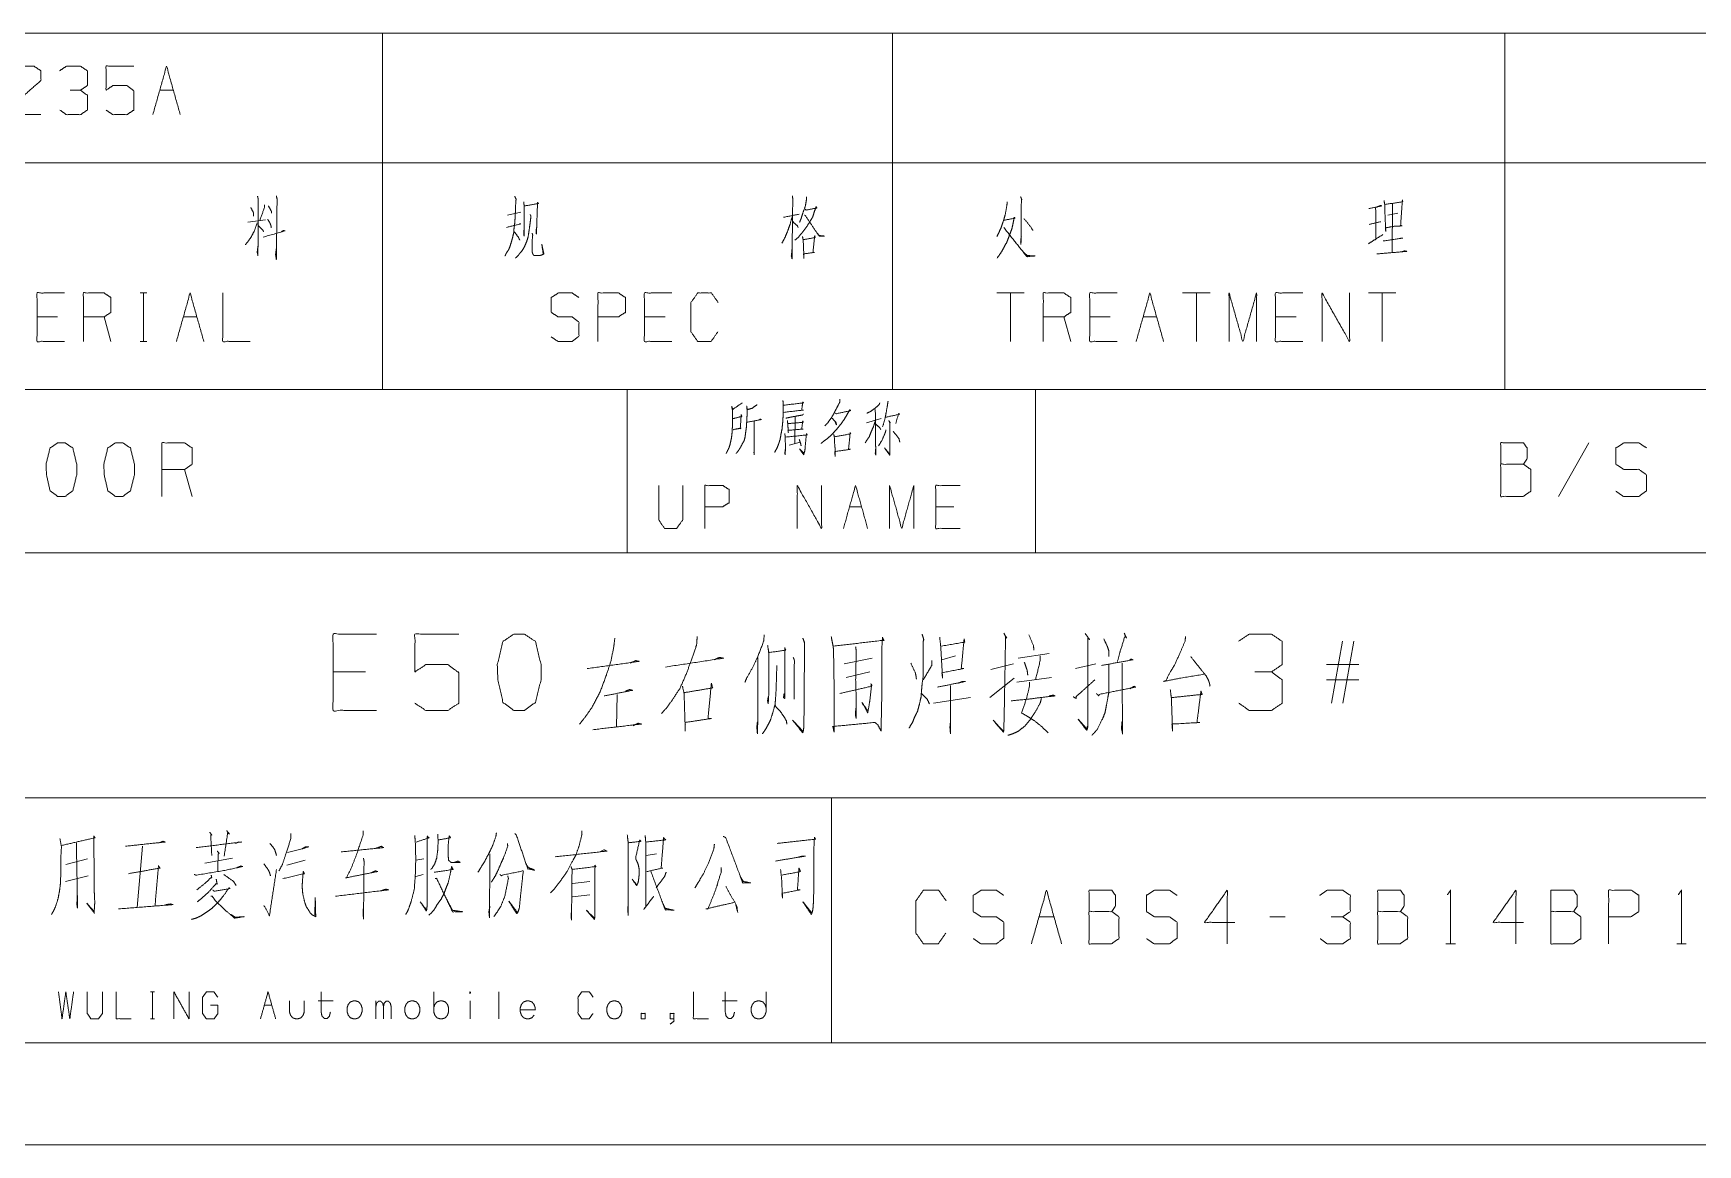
# Model space of a CAD drawing. Header units: millimetres. Extents: x 0 to 420, y 0 to 297.
# Drawn here: x 295.9 to 377.4, y 0 to 54.5 of the extents above; entities that cross this region are included whole.
import ezdxf

# ---------------------------------------------------------------- set-up
doc = ezdxf.new("R2010")
doc.units = ezdxf.units.MM
doc.layers.add('1', color=7, linetype='Continuous', true_color=0xffffff)

msp = doc.modelspace()

# ---------------------------------------------------------------- linework, layer by layer
at = {"layer": '1', "color": 95, "linetype": 'Continuous', "lineweight": 18}
for p, q in [((283, 54.463), (313, 54.463)), ((313, 54.463), (313, 48.113)), ((313, 54.463), (338, 54.463)), ((338, 54.463), (338, 48.113)), ((338, 54.463), (368, 54.463)), ((368, 54.463), (368, 48.113)), ((368, 54.463), (415, 54.463)), ((302.087, 51.675), (302.759, 51.675)), ((283, 48.113), (313, 48.113)), ((313, 48.113), (313, 37)), ((313, 48.113), (338, 48.113)), ((338, 48.113), (338, 37)), ((338, 48.113), (368, 48.113)), ((368, 48.113), (368, 37)), ((368, 48.113), (415, 48.113)), ((319.13, 45.55), (319.784, 45.7)), ((362.502, 46.1), (362.484, 43.7)), ((306.406, 45.2), (307.272, 45.325)), ((362.272, 45.55), (362.75, 45.65)), ((301.124, 41.737), (301.46, 41.737)), ((301.301, 41.737), (301.301, 39.362)), ((344.449, 41.737), (343.106, 41.737)), ((343.778, 41.737), (343.778, 39.362)), ((353.555, 41.737), (352.212, 41.737)), ((352.884, 41.737), (352.884, 39.362)), ((362.661, 41.737), (361.318, 41.737)), ((361.99, 41.737), (361.99, 39.362)), ((297.084, 40.563), (296.076, 40.563)), ((299.696, 39.362), (299.36, 40.563)), ((303.242, 40.563), (303.913, 40.563)), ((326.847, 40.563), (325.839, 40.563)), ((346.726, 39.362), (346.39, 40.563)), ((348.666, 40.563), (347.659, 40.563)), ((350.271, 40.563), (350.943, 40.563)), ((357.772, 40.563), (356.765, 40.563)), ((301.124, 39.362), (301.46, 39.362)), ((283, 37), (313, 37)), ((313, 37), (338, 37)), ((338, 37), (368, 37)), ((368, 37), (415, 37)), ((333.22, 35.666), (333.204, 34.364)), ((336.715, 35.379), (337.433, 35.578)), ((332.923, 34.275), (333.469, 34.43)), ((372.114, 34.392), (370.631, 31.77)), ((303.679, 31.77), (303.309, 33.094)), ((335.887, 31.261), (336.48, 31.261)), ((341.006, 31.261), (340.116, 31.261)), ((359.508, 21.635), (360.037, 24.667)), ((360.594, 24.667), (360.065, 21.635)), ((335.632, 23.565), (336.996, 23.84)), ((340.419, 23.761), (341.087, 23.958)), ((344.148, 23.84), (345.679, 24.076)), ((312.174, 23.171), (310.587, 23.171)), ((335.716, 22.895), (336.885, 23.171)), ((342.756, 21.911), (343.953, 22.856)), ((342.812, 23.289), (343.925, 23.565)), ((344.092, 22.659), (345.79, 22.895)), ((346.958, 23.328), (347.96, 23.565)), ((360.844, 23.525), (359.258, 23.525)), ((324.502, 22.068), (324.474, 20.454)), ((360.844, 22.777), (359.258, 22.777)), ((340.001, 21.635), (341.811, 21.911)), ((333.184, 20.73), (333.601, 20.257)), ((298.541, 14.005), (297.492, 13.729)), ((301.247, 14.626), (300.979, 11.625)), ((304.295, 13.798), (305.661, 14.04)), ((308.319, 13.695), (309.221, 13.936)), ((315.025, 14.005), (314.635, 13.936)), ((323.853, 14.454), (323.658, 14.35)), ((326.437, 14.247), (325.925, 14.178)), ((297.467, 12.901), (298.589, 13.177)), ((315, 13.246), (314.635, 13.143)), ((323.17, 12.901), (322.316, 12.798)), ((322.316, 12.142), (323.17, 12.246)), ((345.17, 11.172), (345.912, 11.172)), ((357.227, 11.172), (356.485, 11.172)), ((365.108, 9.847), (365.576, 9.847)), ((376.422, 9.847), (376.891, 9.847)), ((301.642, 7.485), (301.827, 7.485)), ((301.74, 7.485), (301.74, 6.174)), ((315.512, 6.519), (315.512, 7.485)), ((318.712, 7.499), (318.712, 6.174)), ((307.212, 6.836), (307.582, 6.836)), ((309.855, 7.043), (310.587, 7.043)), ((312.684, 6.174), (312.684, 7.043)), ((317.297, 7.043), (317.297, 6.174)), ((329.656, 7.043), (330.387, 7.043)), ((301.642, 6.174), (301.827, 6.174))]:
    msp.add_line(p, q, dxfattribs=at)
at = {"layer": '1', "color": 132, "linetype": 'Continuous', "lineweight": 18}
for p, q in [((235, 37), (415, 37)), ((325, 37), (325, 29)), ((345, 37), (345, 29)), ((235, 29), (415, 29)), ((285, 17), (394, 17)), ((335, 17), (335, 5)), ((25, 5), (415, 5)), ((235, 5), (415, 5)), ((0, 0), (420, 0))]:
    msp.add_line(p, q, dxfattribs=at)
at = {"layer": '1', "color": 95, "linetype": 'Continuous', "lineweight": 18}
for points, knots in [([(294.922, 52.625), (295.24, 52.85), (295.929, 52.85), (296.265, 52.625), (296.265, 52.15), (294.904, 50.95), (294.922, 50.475), (296.265, 50.475)], [0, 0, 0.069691, 0.192979, 0.265274, 0.350227, 0.674741, 0.759752, 1, 1]), ([(298.206, 51.675), (298.542, 51.9), (298.542, 52.625), (298.206, 52.85), (297.516, 52.85), (297.181, 52.625)], [0, 0, 0.153872, 0.429851, 0.583723, 0.846122, 1, 1]), ([(299.457, 50.7), (299.793, 50.475), (300.482, 50.475), (300.818, 50.7), (300.818, 51.65), (300.482, 51.9), (299.793, 51.9), (299.457, 51.675), (299.457, 52.85), (300.818, 52.85)], [0, 0, 0.062229, 0.168345, 0.230571, 0.376816, 0.441264, 0.547379, 0.609609, 0.79049, 1, 1]), ([(297.198, 50.7), (297.516, 50.475), (298.206, 50.475), (298.542, 50.7), (298.542, 51.425), (298.206, 51.675), (297.693, 51.675)], [0, 0, 0.124123, 0.34369, 0.472445, 0.703376, 0.836727, 1, 1]), ([(307.803, 46.5), (307.838, 46.325), (307.803, 43.4), (307.767, 43.625), (307.803, 43.925)], [0, 0, 0.049134, 0.854185, 0.916866, 1, 1]), ([(333.089, 46.5), (333.107, 46.35), (333.071, 43.425), (333.036, 43.55), (333.071, 43.875)], [0, 0, 0.04275, 0.870699, 0.907468, 1, 1]), ([(306.548, 45.925), (306.671, 45.7), (306.689, 45.6), (306.689, 45.5)], [0, 0, 0.560245, 0.781808, 1, 1]), ([(306.883, 46.475), (306.919, 46.325), (306.901, 43.575), (306.866, 43.725), (306.901, 44.025)], [0, 0, 0.04586, 0.864244, 0.910105, 1, 1]), ([(307.219, 46.05), (307.219, 45.925), (306.989, 45.275)], [0, 0, 0.153484, 1, 1]), ([(307.414, 46), (307.555, 45.75), (307.573, 45.65)], [0, 0, 0.738795, 1, 1]), ([(319.483, 46.475), (319.554, 46.325), (319.536, 46.25), (319.518, 45.75), (319.501, 45.4), (319.483, 45.15), (319.448, 44.9), (319.43, 44.675), (319.377, 44.45), (319.324, 44.25), (319.253, 44.025), (319.183, 43.85), (319.077, 43.7), (319.006, 43.55)], [0, 0, 0.054643, 0.080035, 0.244904, 0.360386, 0.442974, 0.526176, 0.600549, 0.676724, 0.744906, 0.822623, 0.884822, 0.945356, 1, 1]), ([(319.925, 46.2), (319.943, 46.025), (319.943, 44.525), (319.925, 44.625), (319.943, 44.875)], [0, 0, 0.086729, 0.826348, 0.876422, 1, 1]), ([(319.96, 46), (320.65, 46.125), (320.597, 46.175), (320.597, 46.05), (320.561, 45), (320.544, 44.625), (320.526, 44.75), (320.544, 44.875)], [0, 0, 0.271858, 0.30014, 0.348647, 0.756336, 0.902019, 0.951009, 1, 1]), ([(333.708, 45.85), (333.761, 45.8), (334.291, 45.9), (334.255, 45.975), (334.167, 45.725), (334.079, 45.45), (333.973, 45.275), (333.884, 45.125), (333.637, 44.775), (333.531, 44.65), (333.389, 44.475), (333.213, 44.325)], [0, 0, 0.027225, 0.228751, 0.259718, 0.35875, 0.466632, 0.543055, 0.60808, 0.768168, 0.829389, 0.913418, 1, 1]), ([(333.778, 46.45), (333.778, 46.3), (333.725, 46), (333.601, 45.65), (333.513, 45.375), (333.442, 45.2)], [0, 0, 0.115078, 0.348801, 0.633599, 0.855199, 1, 1]), ([(343.619, 46.2), (343.601, 46.05), (343.513, 45.55), (343.407, 45.2), (343.318, 44.95), (343.212, 44.7), (343.106, 44.5)], [0, 0, 0.084492, 0.368532, 0.573116, 0.721448, 0.873361, 1, 1]), ([(344.273, 46.45), (344.326, 46.325), (344.308, 46.2), (344.29, 44.125), (344.273, 44.25), (344.308, 44.525)], [0, 0, 0.049547, 0.09561, 0.852768, 0.898832, 1, 1]), ([(361.336, 45.875), (361.972, 46), (361.919, 46.025), (361.671, 45.925), (361.671, 44.375), (361.318, 44.15), (362.025, 44.6)], [0, 0, 0.171508, 0.187016, 0.257597, 0.667533, 0.778358, 1, 1]), ([(362.078, 46.275), (362.113, 46.075), (362.131, 45.45), (362.166, 44.75), (362.149, 44.925), (362.52, 45), (362.962, 45.025), (362.891, 45.05), (362.979, 46.3), (362.997, 46.225), (362.944, 46.2), (362.131, 46.075)], [0, 0, 0.0422, 0.172115, 0.317747, 0.354293, 0.432981, 0.524937, 0.540517, 0.800892, 0.816902, 0.829077, 1, 1]), ([(306.866, 45.175), (306.724, 44.775), (306.565, 44.475), (306.424, 44.275), (306.283, 44.1)], [0, 0, 0.34388, 0.619111, 0.817638, 1, 1]), ([(306.901, 45.05), (307.131, 44.825), (307.184, 44.75)], [0, 0, 0.777846, 1, 1]), ([(307.378, 45.35), (307.484, 45.175), (307.537, 45.05), (307.555, 44.925)], [0, 0, 0.438509, 0.729472, 1, 1]), ([(319.077, 44.95), (319.784, 45.125), (319.731, 45.125), (319.713, 45.1)], [0, 0, 0.896999, 0.962298, 1, 1]), ([(320.243, 45.575), (320.278, 45.5), (320.243, 45.2), (320.19, 44.825), (320.137, 44.475), (320.066, 44.25), (319.96, 44), (319.837, 43.8), (319.731, 43.675), (319.607, 43.525), (319.518, 43.45)], [0, 0, 0.035516, 0.164907, 0.327134, 0.478764, 0.579789, 0.69611, 0.796849, 0.867063, 0.950352, 1, 1]), ([(333.089, 45.5), (332.965, 45.075), (332.859, 44.775), (332.735, 44.475), (332.576, 44.175)], [0, 0, 0.310645, 0.53395, 0.761691, 1, 1]), ([(332.647, 45.45), (332.682, 45.45), (333.425, 45.6)], [0, 0, 0.044591, 1, 1]), ([(333.089, 45.25), (333.336, 45.025), (333.372, 44.95)], [0, 0, 0.801345, 1, 1]), ([(333.69, 45.55), (333.725, 45.525), (334.397, 44.525), (334.662, 44.525), (334.397, 44.55), (334.308, 44.675)], [0, 0, 0.022413, 0.64578, 0.782975, 0.920778, 1, 1]), ([(343.442, 45.3), (344.007, 45.4), (343.954, 45.45), (343.919, 45.225), (343.848, 44.9), (343.778, 44.7), (343.672, 44.425), (343.583, 44.2), (343.442, 43.95), (343.336, 43.75), (343.124, 43.45)], [0, 0, 0.202439, 0.228126, 0.308401, 0.42563, 0.500398, 0.604281, 0.689484, 0.790714, 0.870504, 1, 1]), ([(343.442, 44.95), (344.573, 43.525), (344.98, 43.55), (344.962, 43.55), (344.591, 43.575), (344.396, 43.75)], [0, 0, 0.63218, 0.773702, 0.779842, 0.909107, 1, 1]), ([(344.432, 45.375), (344.467, 45.35), (344.785, 44.95), (344.874, 44.8)], [0, 0, 0.059427, 0.76102, 1, 1]), ([(361.919, 45.225), (361.901, 45.225), (361.353, 45.1)], [0, 0, 0.030453, 1, 1]), ([(307.149, 44.475), (308.227, 44.775), (308.156, 44.8), (308.032, 44.725)], [0, 0, 0.835919, 0.891927, 1, 1]), ([(319.448, 44.75), (319.66, 44.475), (319.731, 44.325)], [0, 0, 0.676829, 1, 1]), ([(320.332, 44.675), (320.367, 44.575), (320.349, 44.5), (320.332, 43.8), (320.349, 43.7), (320.385, 43.625), (320.42, 43.575), (320.72, 43.575), (320.809, 43.6), (320.915, 43.65), (320.809, 44.125), (320.879, 43.625)], [0, 0, 0.040324, 0.069618, 0.335838, 0.374446, 0.405968, 0.429248, 0.543483, 0.578406, 0.622978, 0.808014, 1, 1]), ([(333.584, 44.5), (333.619, 44.325), (333.655, 43.425), (333.637, 43.65), (334.167, 43.725), (334.096, 43.725), (334.185, 44.55), (334.202, 44.45), (333.619, 44.35)], [0, 0, 0.051987, 0.314256, 0.379976, 0.535917, 0.556508, 0.79811, 0.827679, 1, 1]), ([(362.043, 44.3), (362.131, 44.3), (362.997, 44.425), (362.944, 44.425), (362.82, 44.4)], [0, 0, 0.077353, 0.843142, 0.889525, 1, 1]), ([(361.724, 43.65), (363.191, 43.775), (363.085, 43.8), (362.944, 43.75)], [0, 0, 0.850448, 0.913377, 1, 1]), ([(297.42, 39.362), (296.076, 39.362), (296.076, 41.737), (297.42, 41.737)], [0, 0, 0.26539, 0.73461, 1, 1]), ([(298.353, 39.362), (298.353, 41.737), (299.36, 41.737), (299.696, 41.513), (299.696, 40.788), (299.36, 40.563), (298.353, 40.563)], [0, 0, 0.400952, 0.571034, 0.639278, 0.761674, 0.829918, 1, 1]), ([(305.182, 41.737), (305.182, 39.362), (306.526, 39.362)], [0, 0, 0.638733, 1, 1]), ([(321.269, 39.588), (321.604, 39.362), (322.294, 39.362), (322.63, 39.613), (322.63, 40.313), (322.294, 40.563), (321.622, 40.563), (321.269, 40.788), (321.269, 41.513), (321.622, 41.737), (322.294, 41.737), (322.63, 41.513)], [0, 0, 0.068037, 0.184055, 0.25452, 0.372335, 0.4428, 0.555844, 0.626371, 0.748393, 0.81892, 0.931964, 1, 1]), ([(323.563, 39.362), (323.563, 41.737), (324.57, 41.737), (324.906, 41.513), (324.906, 40.788), (324.553, 40.563), (323.563, 40.563)], [0, 0, 0.401147, 0.571311, 0.639588, 0.762044, 0.832821, 1, 1]), ([(327.183, 39.362), (325.839, 39.362), (325.839, 41.737), (327.183, 41.737)], [0, 0, 0.26539, 0.73461, 1, 1]), ([(329.441, 39.838), (329.106, 39.362), (328.452, 39.362), (328.116, 39.838), (328.116, 41.263), (328.452, 41.737), (329.123, 41.737), (329.459, 41.263)], [0, 0, 0.114568, 0.243366, 0.357936, 0.638584, 0.753154, 0.885433, 1, 1]), ([(345.383, 39.362), (345.383, 41.737), (346.39, 41.737), (346.726, 41.513), (346.726, 40.788), (346.39, 40.563), (345.383, 40.563)], [0, 0, 0.400951, 0.571036, 0.639278, 0.761673, 0.829915, 1, 1]), ([(349.002, 39.362), (347.659, 39.362), (347.659, 41.737), (349.002, 41.737)], [0, 0, 0.26539, 0.73461, 1, 1]), ([(349.935, 39.362), (350.607, 41.737), (351.279, 39.362)], [0, 0, 0.499999, 1, 1]), ([(354.488, 39.362), (354.488, 41.737), (355.16, 39.362), (355.832, 41.737), (355.832, 39.362)], [0, 0, 0.245192, 0.500001, 0.754808, 1, 1]), ([(358.108, 39.362), (356.765, 39.362), (356.765, 41.737), (358.108, 41.737)], [0, 0, 0.26539, 0.73461, 1, 1]), ([(359.041, 39.362), (359.041, 41.737), (360.385, 39.362), (360.385, 41.737)], [0, 0, 0.317574, 0.682426, 1, 1]), ([(330.629, 36.351), (330.566, 36.307), (330.145, 36.02), (330.114, 36.196), (330.161, 36.02), (330.161, 35.446), (330.145, 35.092), (330.129, 34.849), (330.098, 34.606), (330.051, 34.386), (329.989, 34.165), (329.911, 34.01), (329.848, 33.878)], [0, 0, 0.024363, 0.186803, 0.243942, 0.302154, 0.485024, 0.597668, 0.675195, 0.753199, 0.825098, 0.89819, 0.953346, 1, 1]), ([(331.363, 36.262), (331.113, 36.086), (330.879, 36.02), (330.847, 36.196), (330.879, 35.931), (330.863, 35.666), (330.847, 35.379), (330.832, 35.136), (330.801, 34.916), (330.769, 34.673), (330.723, 34.496), (330.645, 34.364), (330.566, 34.209), (330.488, 34.077), (330.41, 33.966), (330.332, 33.878)], [0, 0, 0.096319, 0.172937, 0.229415, 0.313416, 0.396985, 0.487495, 0.564125, 0.634336, 0.711437, 0.768975, 0.817388, 0.871906, 0.920319, 0.962889, 1, 1]), ([(332.626, 36.461), (332.642, 36.262), (332.642, 35.909), (332.626, 35.578), (332.611, 35.357), (332.58, 35.07), (332.533, 34.827), (332.486, 34.562), (332.424, 34.364), (332.346, 34.165), (332.221, 33.922)], [0, 0, 0.076503, 0.212087, 0.33934, 0.424292, 0.535105, 0.630037, 0.733301, 0.813245, 0.895183, 1, 1]), ([(332.673, 36.24), (333.641, 36.351), (333.594, 36.395), (333.548, 35.998), (333.626, 35.998), (332.658, 35.887)], [0, 0, 0.39108, 0.416924, 0.577585, 0.60892, 1, 1]), ([(335.202, 35.843), (335.248, 35.821), (335.951, 35.975), (335.904, 36.02), (335.779, 35.799), (335.639, 35.556), (335.498, 35.357), (335.342, 35.158), (335.17, 34.96), (334.983, 34.761), (334.78, 34.584), (334.624, 34.474), (334.499, 34.364)], [0, 0, 0.017093, 0.254607, 0.275864, 0.359629, 0.452278, 0.53264, 0.616084, 0.70281, 0.792986, 0.881828, 0.944963, 1, 1]), ([(335.42, 36.527), (335.405, 36.373), (335.217, 36.02), (335.108, 35.799), (334.983, 35.6), (334.827, 35.379), (334.671, 35.225)], [0, 0, 0.101774, 0.363754, 0.525154, 0.678922, 0.85608, 1, 1]), ([(337.371, 36.351), (337.34, 36.262), (337.137, 36.086), (336.918, 35.931), (336.731, 35.843)], [0, 0, 0.111856, 0.433088, 0.752703, 1, 1]), ([(337.152, 36.02), (337.168, 34.275), (337.184, 33.79), (337.152, 33.878), (337.168, 34.077)], [0, 0, 0.691283, 0.883884, 0.921006, 1, 1]), ([(337.777, 36.439), (337.761, 36.329), (337.683, 35.865), (337.621, 35.556), (337.511, 35.181)], [0, 0, 0.086565, 0.451629, 0.696477, 1, 1]), ([(330.192, 35.026), (330.223, 35.048), (330.582, 35.114), (330.535, 35.092), (330.582, 35.777), (330.613, 35.688), (330.176, 35.578)], [0, 0, 0.022681, 0.239273, 0.269981, 0.676983, 0.732557, 1, 1]), ([(330.863, 35.401), (331.566, 35.534), (331.519, 35.556), (331.441, 35.512)], [0, 0, 0.834819, 0.895271, 1, 1]), ([(331.222, 35.446), (331.222, 33.812), (331.207, 33.922), (331.222, 34.099)], [0, 0, 0.849783, 0.907772, 1, 1]), ([(333.626, 35.799), (333.579, 35.755), (333.188, 35.688), (332.97, 35.644), (332.767, 35.6)], [0, 0, 0.07226, 0.516589, 0.766867, 1, 1]), ([(332.845, 35.49), (332.861, 35.335), (332.892, 34.894), (332.876, 35.004), (333.61, 35.07), (333.548, 35.07), (333.594, 35.468), (333.626, 35.401), (332.861, 35.335)], [0, 0, 0.056492, 0.217482, 0.258029, 0.525926, 0.548635, 0.694164, 0.720796, 1, 1]), ([(335.03, 35.6), (335.061, 35.578), (335.233, 35.379), (335.248, 35.269), (335.186, 35.423)], [0, 0, 0.066028, 0.519581, 0.712132, 1, 1]), ([(337.152, 35.468), (337.059, 35.181), (336.949, 34.938), (336.856, 34.695), (336.762, 34.562), (336.653, 34.386)], [0, 0, 0.251918, 0.474135, 0.691326, 0.826694, 1, 1]), ([(337.168, 35.313), (337.371, 35.136), (337.418, 35.048)], [0, 0, 0.729109, 1, 1]), ([(337.808, 35.49), (337.886, 35.379), (337.855, 35.401), (337.87, 34.231), (337.87, 33.944), (337.855, 33.79), (337.605, 34.143), (337.855, 33.834)], [0, 0, 0.051678, 0.066298, 0.513635, 0.623349, 0.682727, 0.848098, 1, 1]), ([(337.652, 35.644), (338.354, 35.799), (338.292, 35.821), (338.151, 35.335)], [0, 0, 0.557066, 0.608364, 1, 1]), ([(297.456, 31.77), (297.827, 32.046), (298.022, 32.818), (298.022, 33.343), (297.827, 34.143), (297.456, 34.392), (297.085, 34.392), (296.715, 34.143), (296.519, 33.343), (296.539, 32.818), (296.715, 32.046), (297.085, 31.77), (297.456, 31.77)], [0, 0, 0.067525, 0.183971, 0.260584, 0.380943, 0.446141, 0.500305, 0.565503, 0.685863, 0.762529, 0.87831, 0.945836, 1, 1]), ([(300.285, 31.77), (300.655, 32.046), (300.851, 32.818), (300.851, 33.343), (300.655, 34.143), (300.285, 34.392), (299.914, 34.392), (299.543, 34.143), (299.348, 33.343), (299.368, 32.818), (299.543, 32.046), (299.914, 31.77), (300.285, 31.77)], [0, 0, 0.067527, 0.183973, 0.260585, 0.380944, 0.446144, 0.500308, 0.565506, 0.685865, 0.76253, 0.878311, 0.945836, 1, 1]), ([(302.196, 31.77), (302.196, 34.392), (303.309, 34.392), (303.679, 34.143), (303.679, 33.343), (303.309, 33.094), (302.196, 33.094)], [0, 0, 0.400953, 0.571035, 0.639278, 0.761674, 0.829917, 1, 1]), ([(332.72, 34.849), (332.736, 34.651), (332.751, 34.143), (332.736, 33.812), (332.72, 33.9), (332.751, 34.121)], [0, 0, 0.147471, 0.523364, 0.768667, 0.835021, 1, 1]), ([(332.751, 34.673), (333.813, 34.783), (333.782, 34.849), (333.766, 34.739), (333.719, 34.231), (333.704, 34.032), (333.641, 33.812), (333.438, 34.099), (333.657, 33.878)], [0, 0, 0.374083, 0.399749, 0.43883, 0.61759, 0.687458, 0.767887, 0.891105, 1, 1]), ([(333.423, 34.562), (333.485, 34.386), (333.516, 34.253)], [0, 0, 0.579215, 1, 1]), ([(335.108, 34.805), (335.139, 34.739), (335.17, 34.187), (335.186, 34.121), (335.186, 33.723), (335.17, 33.9), (335.17, 33.966), (335.935, 34.077), (335.842, 34.077), (335.92, 34.894), (335.951, 34.849), (335.904, 34.827), (335.155, 34.695)], [0, 0, 0.018828, 0.160986, 0.178485, 0.280676, 0.326272, 0.343303, 0.542024, 0.566111, 0.777126, 0.791033, 0.804348, 1, 1]), ([(337.668, 35.026), (337.652, 34.916), (337.48, 34.518), (337.309, 34.253)], [0, 0, 0.129619, 0.632946, 1, 1]), ([(338.027, 34.96), (338.308, 34.606), (338.354, 34.43)], [0, 0, 0.711821, 1, 1]), ([(367.802, 33.343), (367.802, 34.392), (368.915, 34.392), (369.09, 34.143), (369.09, 33.619), (368.915, 33.343), (367.802, 33.343), (367.802, 31.77), (368.895, 31.77), (369.266, 32.018), (369.266, 33.094), (368.915, 33.343)], [0, 0, 0.115917, 0.238847, 0.272469, 0.330428, 0.366584, 0.489513, 0.663389, 0.784162, 0.833485, 0.952453, 1, 1]), ([(373.44, 32.018), (373.811, 31.77), (374.572, 31.77), (374.943, 32.046), (374.943, 32.818), (374.572, 33.094), (373.831, 33.094), (373.44, 33.343), (373.44, 34.143), (373.831, 34.392), (374.572, 34.392), (374.943, 34.143)], [0, 0, 0.068035, 0.184054, 0.254519, 0.372335, 0.442799, 0.555843, 0.62637, 0.748394, 0.818921, 0.931965, 1, 1]), ([(326.539, 32.299), (326.539, 30.621), (326.82, 30.202), (327.413, 30.202), (327.725, 30.621), (327.725, 32.299)], [0, 0, 0.337151, 0.438599, 0.557782, 0.662849, 1, 1]), ([(328.802, 30.202), (328.802, 32.299), (329.691, 32.299), (329.988, 32.1), (329.988, 31.46), (329.676, 31.261), (328.802, 31.261)], [0, 0, 0.401145, 0.571312, 0.639588, 0.762043, 0.832818, 1, 1]), ([(333.328, 30.202), (333.328, 32.299), (334.514, 30.202), (334.514, 32.299)], [0, 0, 0.317574, 0.682426, 1, 1]), ([(337.853, 30.202), (337.853, 32.299), (338.447, 30.202), (339.04, 32.299), (339.04, 30.202)], [0, 0, 0.245192, 0.5, 0.754808, 1, 1]), ([(341.303, 30.202), (340.116, 30.202), (340.116, 32.299), (341.303, 32.299)], [0, 0, 0.265389, 0.734611, 1, 1]), ([(312.703, 21.281), (310.587, 21.281), (310.587, 25.021), (312.703, 25.021)], [0, 0, 0.26539, 0.73461, 1, 1]), ([(314.594, 21.635), (315.123, 21.281), (316.209, 21.281), (316.738, 21.635), (316.738, 23.131), (316.209, 23.525), (315.123, 23.525), (314.594, 23.171), (314.594, 25.021), (316.738, 25.021)], [0, 0, 0.062228, 0.168344, 0.230572, 0.376816, 0.441265, 0.547381, 0.609609, 0.79049, 1, 1]), ([(319.966, 21.281), (320.494, 21.675), (320.773, 22.777), (320.773, 23.525), (320.494, 24.667), (319.966, 25.021), (319.437, 25.021), (318.908, 24.667), (318.629, 23.525), (318.657, 22.777), (318.908, 21.675), (319.437, 21.281), (319.966, 21.281)], [0, 0, 0.067525, 0.183972, 0.260584, 0.380943, 0.446141, 0.500306, 0.565504, 0.685863, 0.762529, 0.87831, 0.945835, 1, 1]), ([(324.39, 24.824), (324.335, 24.391), (324.195, 23.683), (323.973, 23.013), (323.667, 22.187), (323.277, 21.439), (322.971, 21.005), (322.664, 20.612)], [0, 0, 0.094543, 0.250916, 0.403644, 0.594543, 0.77717, 0.892008, 1, 1]), ([(328.425, 24.903), (328.397, 24.509), (328.147, 23.761), (327.896, 23.092), (327.59, 22.383), (327.228, 21.832), (326.95, 21.439), (326.672, 21.124)], [0, 0, 0.093262, 0.279667, 0.448531, 0.630947, 0.786745, 0.900678, 1, 1]), ([(331.709, 24.982), (331.681, 24.667), (331.375, 23.88), (331.152, 23.407), (330.846, 22.856), (330.762, 22.659)], [0, 0, 0.125092, 0.459328, 0.665959, 0.915403, 1, 1]), ([(331.904, 21.95), (331.876, 21.754), (331.904, 21.596), (331.931, 22.068), (331.931, 24.116), (331.876, 24.47), (331.931, 24.116), (332.766, 24.234), (332.711, 24.352), (332.711, 22.226), (332.711, 21.872), (332.655, 21.911), (332.683, 22.108)], [0, 0, 0.027168, 0.049022, 0.113695, 0.393456, 0.442471, 0.491485, 0.60673, 0.624573, 0.915095, 0.963515, 0.972832, 1, 1]), ([(333.601, 24.824), (333.685, 24.588), (333.657, 20.887), (333.657, 20.533), (333.629, 20.297), (333.601, 20.179), (333.1, 20.809)], [0, 0, 0.045804, 0.722403, 0.787182, 0.830667, 0.852851, 1, 1]), ([(334.992, 24.903), (335.076, 24.47), (335.104, 24.273), (335.131, 22.62), (335.131, 20.218), (335.076, 20.494), (337.135, 20.691), (337.275, 20.572), (337.442, 20.257), (337.442, 20.73), (337.469, 21.99), (337.469, 24.273), (337.497, 24.746), (337.497, 24.864), (337.581, 24.706), (337.442, 24.706), (335.104, 24.431)], [0, 0, 0.029673, 0.043049, 0.154312, 0.315885, 0.334801, 0.474009, 0.486289, 0.510274, 0.542059, 0.62684, 0.780467, 0.812307, 0.820253, 0.832245, 0.841607, 1, 1]), ([(339.445, 25.021), (339.528, 24.746), (339.5, 24.667), (339.5, 22.974), (339.445, 22.58), (339.417, 22.265), (339.389, 21.911), (339.306, 21.557), (339.222, 21.242), (339.083, 20.966), (338.972, 20.691), (338.805, 20.415)], [0, 0, 0.060602, 0.078179, 0.434453, 0.518132, 0.584674, 0.659473, 0.736084, 0.804658, 0.869632, 0.932185, 1, 1]), ([(340.308, 24.864), (340.363, 24.352), (340.447, 22.856), (340.419, 23.131), (341.477, 23.328), (341.365, 23.328), (341.504, 24.785), (341.532, 24.628), (340.391, 24.431)], [0, 0, 0.082257, 0.321663, 0.36592, 0.537822, 0.555613, 0.789417, 0.814968, 1, 1]), ([(343.452, 25.061), (343.591, 24.824), (343.535, 24.903), (343.48, 21.714), (343.452, 20.415), (343.452, 20.297), (343.424, 20.218), (342.923, 20.809), (343.424, 20.257)], [0, 0, 0.041664, 0.056317, 0.540999, 0.738478, 0.756427, 0.769117, 0.886806, 1, 1]), ([(344.677, 24.982), (344.899, 24.47), (344.927, 24.234)], [0, 0, 0.701193, 1, 1]), ([(347.431, 25.061), (347.654, 24.746), (347.57, 24.824), (347.57, 21.045), (347.57, 20.494), (347.515, 20.297), (347.097, 20.848), (347.515, 20.376), (347.543, 20.494)], [0, 0, 0.059533, 0.077248, 0.660589, 0.745659, 0.777232, 0.883957, 0.981272, 1, 1]), ([(348.35, 24.785), (348.517, 24.431), (348.6, 24.194), (348.6, 23.919)], [0, 0, 0.426776, 0.699746, 1, 1]), ([(349.352, 25.061), (349.463, 24.824), (349.38, 24.903), (349.157, 24.194), (349.018, 23.683)], [0, 0, 0.158349, 0.227947, 0.678376, 1, 1]), ([(352.357, 24.903), (352.329, 24.667), (352.106, 24.155), (351.828, 23.525), (351.633, 23.21), (351.383, 22.738), (351.271, 22.698), (352.051, 22.856), (353.248, 23.053)], [0, 0, 0.05267, 0.176264, 0.328762, 0.410772, 0.529186, 0.555335, 0.731401, 1, 1]), ([(356.559, 23.171), (357.088, 23.525), (357.088, 24.667), (356.559, 25.021), (355.473, 25.021), (354.945, 24.667)], [0, 0, 0.153872, 0.429851, 0.583723, 0.846129, 1, 1]), ([(323.026, 23.328), (325.559, 23.683), (325.42, 23.722), (325.142, 23.604)], [0, 0, 0.851227, 0.899365, 1, 1]), ([(326.867, 23.407), (329.706, 23.84), (329.511, 23.88), (329.26, 23.761)], [0, 0, 0.857892, 0.91727, 1, 1]), ([(331.403, 23.88), (331.403, 20.809), (331.375, 20.336), (331.375, 20.139), (331.347, 20.454), (331.375, 20.73)], [0, 0, 0.708526, 0.817719, 0.863138, 0.936091, 1, 1]), ([(333.128, 23.88), (333.184, 23.761), (333.184, 21.832)], [0, 0, 0.063394, 1, 1]), ([(336.189, 24.391), (336.217, 24.194), (336.189, 22.777), (336.217, 21.793), (336.217, 20.887), (336.189, 21.005), (336.189, 21.242), (336.217, 21.478)], [0, 0, 0.048467, 0.394054, 0.634096, 0.854845, 0.884428, 0.942015, 1, 1]), ([(339.918, 23.722), (339.918, 23.486), (339.5, 22.777)], [0, 0, 0.223117, 1, 1]), ([(345.233, 23.958), (345.233, 23.722), (345.011, 22.817)], [0, 0, 0.202121, 1, 1]), ([(348.238, 23.486), (349.769, 23.761), (349.686, 23.801), (349.574, 23.722)], [0, 0, 0.871826, 0.923572, 1, 1]), ([(352.607, 23.919), (353.359, 22.974), (353.47, 22.777), (353.526, 22.62), (353.554, 22.462)], [0, 0, 0.68581, 0.814274, 0.909158, 1, 1]), ([(332.321, 23.486), (332.321, 23.289), (332.293, 22.344), (332.265, 21.872), (332.238, 21.557), (332.126, 21.163), (332.015, 20.809), (331.876, 20.533), (331.737, 20.297), (331.625, 20.139)], [0, 0, 0.056437, 0.327457, 0.463142, 0.553795, 0.671097, 0.777583, 0.8661, 0.944703, 1, 1]), ([(338.888, 23.604), (339.111, 23.131), (339.139, 23.013), (339.166, 22.817)], [0, 0, 0.619971, 0.764012, 1, 1]), ([(344.454, 23.643), (344.593, 23.25), (344.621, 23.013)], [0, 0, 0.637104, 1, 1]), ([(348.6, 23.525), (348.6, 22.187), (348.517, 21.754), (348.461, 21.439), (348.405, 21.163), (348.294, 20.887), (348.016, 20.336), (347.877, 20.179), (347.765, 20.061)], [0, 0, 0.364953, 0.485201, 0.572404, 0.649057, 0.730094, 0.898444, 0.955748, 1, 1]), ([(349.24, 23.604), (349.268, 20.139), (349.213, 20.415), (349.24, 20.73)], [0, 0, 0.852943, 0.922159, 1, 1]), ([(354.972, 21.635), (355.473, 21.281), (356.559, 21.281), (357.088, 21.635), (357.088, 22.777), (356.559, 23.171), (355.752, 23.171)], [0, 0, 0.124119, 0.343691, 0.472446, 0.703377, 0.836727, 1, 1]), ([(323.861, 21.99), (325.253, 22.265), (325.114, 22.305), (324.919, 22.226)], [0, 0, 0.799956, 0.881508, 1, 1]), ([(327.702, 22.462), (327.785, 22.108), (327.813, 21.124), (327.841, 20.257), (327.841, 20.691), (329.121, 20.887), (328.954, 20.887), (329.121, 22.62), (329.177, 22.383), (327.757, 22.147)], [0, 0, 0.048327, 0.17904, 0.294081, 0.351572, 0.523544, 0.545713, 0.776743, 0.808961, 1, 1]), ([(335.41, 22.108), (336.941, 22.462), (336.941, 22.58), (336.996, 22.502), (336.968, 22.541), (336.885, 21.754), (336.801, 21.281), (336.774, 21.163), (336.495, 21.675), (336.801, 21.242)], [0, 0, 0.362066, 0.38928, 0.411499, 0.422607, 0.605052, 0.715597, 0.743556, 0.877796, 1, 1]), ([(339.417, 22.108), (339.695, 21.832), (339.807, 21.596)], [0, 0, 0.599984, 1, 1]), ([(340.196, 22.423), (341.56, 22.698), (341.421, 22.698), (341.226, 22.62)], [0, 0, 0.799328, 0.879278, 1, 1]), ([(340.836, 22.502), (340.836, 20.139), (340.809, 20.454), (340.836, 20.73)], [0, 0, 0.799289, 0.906276, 1, 1]), ([(343.814, 21.754), (344.649, 21.832), (345.233, 21.911), (345.957, 21.99), (345.873, 22.029), (345.679, 21.99)], [0, 0, 0.34268, 0.583649, 0.881067, 0.918787, 1, 1]), ([(344.704, 22.659), (344.704, 22.462), (344.565, 21.872), (344.315, 21.163), (344.649, 20.966), (344.955, 20.769), (345.345, 20.454), (345.623, 20.179)], [0, 0, 0.061522, 0.251145, 0.486055, 0.607226, 0.720986, 0.877581, 1, 1]), ([(346.847, 21.95), (346.986, 21.872), (346.986, 21.95), (347.904, 22.777)], [0, 0, 0.108438, 0.161841, 1, 1]), ([(347.988, 22.108), (348.099, 21.99), (348.127, 22.068), (349.908, 22.423), (349.825, 22.462), (349.63, 22.344)], [0, 0, 0.068131, 0.103185, 0.865607, 0.90436, 1, 1]), ([(351.605, 22.305), (351.661, 21.872), (351.717, 20.257), (351.689, 20.612), (353.053, 20.691), (352.914, 20.691), (353.108, 22.226), (353.164, 22.068), (351.689, 21.911)], [0, 0, 0.061403, 0.288537, 0.33852, 0.53064, 0.550215, 0.767873, 0.791363, 1, 1]), ([(332.238, 21.517), (332.488, 21.242), (332.683, 20.966), (332.794, 20.769), (332.822, 20.612)], [0, 0, 0.339801, 0.647742, 0.854091, 1, 1]), ([(345.289, 21.872), (345.233, 21.635), (344.983, 21.202), (344.732, 20.809), (344.454, 20.494), (344.148, 20.257), (343.897, 20.139), (343.647, 20.061)], [0, 0, 0.094941, 0.29066, 0.473215, 0.63765, 0.78893, 0.897274, 1, 1]), ([(323.305, 20.336), (325.671, 20.612), (325.531, 20.651), (325.281, 20.533)], [0, 0, 0.849621, 0.901205, 1, 1]), ([(297.199, 15.006), (297.272, 14.592), (297.248, 14.178), (297.248, 13.453), (297.223, 12.798), (297.175, 12.418), (297.102, 12.039), (296.98, 11.659), (296.882, 11.452), (296.784, 11.28)], [0, 0, 0.110336, 0.219176, 0.409317, 0.581468, 0.681885, 0.783317, 0.887931, 0.947989, 1, 1]), ([(297.272, 14.661), (298.906, 15.04), (298.858, 15.144), (298.858, 14.626), (298.882, 13.212), (298.882, 12.384), (298.906, 11.866), (298.882, 11.521), (298.882, 11.349), (298.516, 11.832), (298.858, 11.452)], [0, 0, 0.250211, 0.267275, 0.344454, 0.55544, 0.678925, 0.756189, 0.80777, 0.833496, 0.923863, 1, 1]), ([(298.004, 14.799), (298.053, 12.073), (298.053, 11.59), (298.028, 11.797), (298.053, 12.211)], [0, 0, 0.711345, 0.837386, 0.891777, 1, 1]), ([(300.418, 14.626), (302.345, 14.833), (302.247, 14.868), (302.076, 14.799)], [0, 0, 0.870762, 0.917258, 1, 1]), ([(303.881, 14.557), (306.076, 14.833), (305.954, 14.833), (305.807, 14.764)], [0, 0, 0.886329, 0.935184, 1, 1]), ([(304.539, 15.316), (304.637, 15.178), (304.588, 15.178), (304.637, 14.178)], [0, 0, 0.138589, 0.178592, 1, 1]), ([(305.368, 15.385), (305.515, 15.213), (305.417, 15.282), (305.246, 14.143)], [0, 0, 0.151118, 0.230947, 1, 1]), ([(307.49, 14.764), (307.709, 14.488), (307.758, 14.35), (307.807, 14.178)], [0, 0, 0.519919, 0.73571, 1, 1]), ([(308.514, 15.247), (308.514, 15.006), (308.27, 14.247), (308.099, 13.729), (307.929, 13.419)], [0, 0, 0.124612, 0.535976, 0.817159, 1, 1]), ([(312.05, 15.385), (312.05, 15.178), (311.733, 14.212), (311.513, 13.66), (311.245, 13.074), (311.196, 13.074), (312.757, 13.384), (312.66, 13.419), (312.44, 13.315)], [0, 0, 0.046524, 0.275032, 0.408545, 0.553501, 0.564465, 0.92219, 0.945453, 1, 1]), ([(314.586, 15.144), (314.61, 14.868), (314.635, 14.005), (314.61, 13.177), (314.561, 12.522), (314.415, 11.935), (314.269, 11.521), (314.147, 11.28)], [0, 0, 0.070329, 0.28934, 0.499598, 0.66644, 0.819873, 0.931329, 1, 1]), ([(314.659, 14.833), (315.293, 15.04), (315.196, 15.109), (315.196, 11.763), (315.171, 11.521), (315.147, 11.452), (314.854, 11.901), (315.147, 11.521)], [0, 0, 0.122094, 0.143965, 0.756447, 0.800872, 0.814266, 0.912285, 1, 1]), ([(315.708, 15.213), (315.732, 14.868), (315.708, 14.419), (315.659, 14.04), (315.561, 13.764), (315.439, 13.557), (315.366, 13.488)], [0, 0, 0.190955, 0.438946, 0.650198, 0.811822, 0.94447, 1, 1]), ([(315.757, 14.937), (316.342, 15.04), (316.269, 15.144), (316.22, 14.626), (316.22, 14.178), (316.244, 13.936), (316.366, 13.833), (316.805, 13.833), (316.708, 13.902), (316.537, 13.833)], [0, 0, 0.209703, 0.254415, 0.437769, 0.595975, 0.681595, 0.738019, 0.892888, 0.935041, 1, 1]), ([(318.585, 15.282), (318.561, 15.109), (318.39, 14.626), (318.219, 14.281), (318, 13.867), (317.829, 13.591), (317.683, 13.35)], [0, 0, 0.081145, 0.319756, 0.499049, 0.717311, 0.868474, 1, 1]), ([(319.122, 14.764), (319.146, 14.626), (318.927, 14.04), (318.829, 13.833), (318.683, 13.488), (318.536, 13.177), (318.341, 12.867)], [0, 0, 0.067376, 0.36846, 0.478481, 0.658656, 0.823687, 1, 1]), ([(319.488, 15.247), (319.561, 15.178), (320.122, 13.522), (320.463, 13.453), (320.146, 13.591), (320.049, 13.729)], [0, 0, 0.037082, 0.681737, 0.810185, 0.937687, 1, 1]), ([(322.779, 15.385), (322.779, 15.213), (322.633, 14.626), (322.487, 14.212), (322.34, 13.936), (322.072, 13.419), (321.682, 12.867), (321.414, 12.522), (321.243, 12.349)], [0, 0, 0.049752, 0.224095, 0.350741, 0.440842, 0.608969, 0.803946, 0.929998, 1, 1]), ([(324.998, 15.178), (325.047, 14.764), (325.047, 11.245), (325.023, 11.521), (325.047, 11.832)], [0, 0, 0.092137, 0.86992, 0.931161, 1, 1]), ([(325.071, 14.799), (325.681, 14.868), (325.608, 14.937), (325.413, 14.074), (325.413, 14.005), (325.462, 13.902), (325.535, 13.729), (325.584, 13.488), (325.584, 13.281), (325.559, 13.039), (325.535, 12.867), (325.462, 12.694), (325.242, 13.005), (325.462, 12.729)], [0, 0, 0.163216, 0.189965, 0.42515, 0.443501, 0.473931, 0.523766, 0.589292, 0.644345, 0.7089, 0.755234, 0.805069, 0.906205, 1, 1]), ([(325.876, 15.144), (325.901, 14.833), (325.901, 11.659), (325.803, 11.521), (326.291, 12.177)], [0, 0, 0.069653, 0.779472, 0.817267, 1, 1]), ([(325.925, 14.833), (326.876, 14.937), (326.779, 15.04), (326.657, 13.557), (326.73, 13.557), (325.949, 13.384)], [0, 0, 0.276542, 0.317649, 0.747834, 0.768982, 1, 1]), ([(329.266, 14.73), (329.241, 14.488), (328.973, 13.798), (328.729, 13.281), (328.485, 12.867), (328.315, 12.591)], [0, 0, 0.102841, 0.416511, 0.658903, 0.86249, 1, 1]), ([(329.705, 15.109), (329.827, 15.04), (330.656, 12.832), (331.046, 12.832), (330.681, 12.901), (330.534, 13.143)], [0, 0, 0.039541, 0.705114, 0.815247, 0.920312, 1, 1]), ([(332.338, 14.764), (334.216, 14.971), (334.168, 15.075), (334.143, 14.557), (334.143, 12.625), (334.119, 11.866), (334.094, 11.521), (334.046, 11.349), (334.021, 11.28), (333.607, 11.901), (334.021, 11.383)], [0, 0, 0.261649, 0.277493, 0.349233, 0.616764, 0.72192, 0.769813, 0.794637, 0.804771, 0.908172, 1, 1]), ([(304.905, 14.385), (305.003, 14.281), (304.954, 14.247), (304.929, 13.419)], [0, 0, 0.138047, 0.196037, 1, 1]), ([(308.343, 14.316), (309.392, 14.592), (309.221, 14.592), (309.051, 14.488)], [0, 0, 0.745418, 0.86277, 1, 1]), ([(310.977, 14.35), (313.05, 14.557), (312.952, 14.626), (312.684, 14.523)], [0, 0, 0.836554, 0.884532, 1, 1]), ([(312.074, 14.04), (312.099, 13.867), (312.074, 11.073), (312.05, 11.349), (312.074, 11.694)], [0, 0, 0.048504, 0.826565, 0.903707, 1, 1]), ([(318.268, 14.247), (318.244, 11.142), (318.219, 11.418), (318.268, 11.694)], [0, 0, 0.847819, 0.923473, 1, 1]), ([(321.462, 14.109), (323.999, 14.385), (323.853, 14.454)], [0, 0, 0.940373, 1, 1]), ([(332.265, 13.902), (333.729, 14.143), (333.582, 14.143), (333.314, 14.074)], [0, 0, 0.777945, 0.854701, 1, 1]), ([(300.564, 13.281), (302.101, 13.557), (302.028, 13.66), (301.857, 11.694)], [0, 0, 0.426351, 0.460965, 1, 1]), ([(303.783, 13.246), (303.856, 13.212), (303.905, 13.212), (305.149, 13.419), (306.149, 13.626), (306.076, 13.66), (305.905, 13.591)], [0, 0, 0.030219, 0.048442, 0.519512, 0.900991, 0.93121, 1, 1]), ([(304.612, 13.212), (304.637, 13.074), (304.588, 13.074), (304.295, 12.798), (303.905, 12.487)], [0, 0, 0.128573, 0.17333, 0.54243, 1, 1]), ([(305.222, 13.246), (305.71, 12.901), (305.832, 12.694)], [0, 0, 0.713213, 1, 1]), ([(307.197, 13.764), (307.416, 13.453), (307.465, 13.35), (307.514, 13.177)], [0, 0, 0.564239, 0.734012, 1, 1]), ([(307.197, 11.728), (307.465, 11.211), (307.807, 13.488)], [0, 0, 0.202027, 1, 1]), ([(308.124, 13.039), (309.173, 13.281), (309.124, 13.384), (309.099, 13.143), (309.075, 12.798), (309.075, 12.556), (309.099, 12.28), (309.197, 11.866), (309.27, 11.659), (309.368, 11.521), (309.465, 11.349), (309.587, 11.245), (309.734, 11.176), (309.709, 12.108), (309.685, 11.245)], [0, 0, 0.198341, 0.219426, 0.264158, 0.327895, 0.3724, 0.423461, 0.501845, 0.542305, 0.57345, 0.609972, 0.639449, 0.66927, 0.84099, 1, 1]), ([(315.537, 13.35), (316.464, 13.488), (316.391, 13.626), (316.318, 13.246), (316.22, 12.832), (316.122, 12.591), (316.025, 12.315), (315.878, 12.039), (315.683, 11.763), (315.537, 11.521), (315.391, 11.349), (315.269, 11.245)], [0, 0, 0.248088, 0.28944, 0.391759, 0.504363, 0.573317, 0.650816, 0.73352, 0.823008, 0.897766, 0.957654, 1, 1]), ([(315.586, 13.039), (315.659, 13.039), (316.439, 11.418), (316.927, 11.418), (316.439, 11.487), (316.147, 12.039)], [0, 0, 0.021039, 0.538448, 0.678706, 0.82036, 1, 1]), ([(319.146, 13.177), (319.17, 13.039), (319, 12.177), (318.805, 11.694), (318.634, 11.418), (318.463, 11.176)], [0, 0, 0.064861, 0.471802, 0.712904, 0.863112, 1, 1]), ([(318.756, 13.246), (318.829, 13.177), (318.878, 13.212), (319.902, 13.419), (319.756, 12.073), (319.707, 11.59), (319.634, 11.383), (319.585, 11.314), (319.195, 11.935), (319.609, 11.383)], [0, 0, 0.021075, 0.033595, 0.252602, 0.536206, 0.63793, 0.683936, 0.701643, 0.855333, 1, 1]), ([(322.243, 13.626), (322.292, 13.488), (322.267, 11.211), (322.267, 11.004), (322.243, 11.211), (322.267, 11.452)], [0, 0, 0.047497, 0.786427, 0.853598, 0.921235, 1, 1]), ([(322.292, 13.488), (323.414, 13.626), (323.414, 13.695), (323.462, 13.626), (323.414, 13.591), (323.414, 11.176), (323.389, 11.038), (322.999, 11.487), (323.389, 11.107)], [0, 0, 0.224398, 0.238094, 0.254868, 0.266729, 0.746112, 0.77393, 0.891944, 1, 1]), ([(326.145, 13.419), (326.852, 11.521), (327.291, 11.487), (326.852, 11.59), (326.754, 11.797)], [0, 0, 0.643821, 0.783835, 0.927246, 1, 1]), ([(326.901, 13.35), (326.828, 13.143), (326.413, 12.591)], [0, 0, 0.241282, 1, 1]), ([(329.607, 13.591), (329.607, 13.384), (329.388, 12.694), (329.412, 12.729), (329.193, 12.142), (328.949, 11.556), (328.851, 11.556), (330.217, 11.866)], [0, 0, 0.05545, 0.249412, 0.26073, 0.428483, 0.598637, 0.624772, 1, 1]), ([(332.509, 13.488), (332.558, 13.074), (332.607, 12.073), (332.582, 12.315), (333.46, 12.487), (333.338, 12.487), (333.411, 13.557), (333.485, 13.384), (332.582, 13.212)], [0, 0, 0.08584, 0.292105, 0.342087, 0.526357, 0.55147, 0.772215, 0.810799, 1, 1]), ([(304.685, 12.487), (304.759, 12.418), (305.539, 12.556), (305.49, 12.591), (305.198, 12.177), (305.027, 11.97), (304.832, 11.763), (304.612, 11.556), (304.368, 11.383), (304.1, 11.211), (303.881, 11.107), (303.637, 11.038)], [0, 0, 0.029336, 0.260529, 0.277957, 0.425844, 0.50411, 0.587085, 0.675092, 0.762231, 0.855274, 0.926064, 1, 1]), ([(304.856, 13.005), (304.905, 12.763), (304.856, 12.798), (304.515, 12.418), (304.222, 12.142), (303.929, 11.901)], [0, 0, 0.154138, 0.191518, 0.510905, 0.762591, 1, 1]), ([(310.708, 12.177), (313.294, 12.487), (313.172, 12.522), (312.952, 12.453)], [0, 0, 0.879479, 0.922284, 1, 1]), ([(329.827, 12.66), (330.363, 11.694), (330.412, 11.383), (330.315, 11.763)], [0, 0, 0.610117, 0.783655, 1, 1]), ([(340.606, 10.372), (340.235, 9.847), (339.513, 9.847), (339.142, 10.372), (339.142, 11.945), (339.513, 12.469), (340.254, 12.469), (340.625, 11.945)], [0, 0, 0.114569, 0.243366, 0.357935, 0.638584, 0.753153, 0.885431, 1, 1]), ([(341.951, 10.096), (342.322, 9.847), (343.083, 9.847), (343.454, 10.123), (343.454, 10.896), (343.083, 11.172), (342.342, 11.172), (341.951, 11.421), (341.951, 12.221), (342.342, 12.469), (343.083, 12.469), (343.454, 12.221)], [0, 0, 0.068035, 0.184056, 0.254519, 0.372335, 0.442799, 0.555845, 0.62637, 0.748393, 0.818919, 0.931965, 1, 1]), ([(347.628, 11.421), (347.628, 12.469), (348.74, 12.469), (348.916, 12.221), (348.916, 11.697), (348.74, 11.421), (347.628, 11.421), (347.628, 9.847), (348.721, 9.847), (349.092, 10.096), (349.092, 11.172), (348.74, 11.421)], [0, 0, 0.115917, 0.238847, 0.272469, 0.330428, 0.366584, 0.489513, 0.663389, 0.784162, 0.833485, 0.952453, 1, 1]), ([(350.437, 10.096), (350.808, 9.847), (351.569, 9.847), (351.94, 10.123), (351.94, 10.896), (351.569, 11.172), (350.828, 11.172), (350.437, 11.421), (350.437, 12.221), (350.828, 12.469), (351.569, 12.469), (351.94, 12.221)], [0, 0, 0.068036, 0.184054, 0.254519, 0.372335, 0.4428, 0.555843, 0.62637, 0.748394, 0.818921, 0.931964, 1, 1]), ([(354.769, 10.896), (353.286, 10.896), (354.398, 12.469), (354.398, 9.847)], [0, 0, 0.245868, 0.565293, 1, 1]), ([(360.055, 11.172), (360.426, 11.421), (360.426, 12.221), (360.055, 12.469), (359.294, 12.469), (358.923, 12.221)], [0, 0, 0.153874, 0.429854, 0.583729, 0.846126, 1, 1]), ([(361.772, 11.421), (361.772, 12.469), (362.884, 12.469), (363.06, 12.221), (363.06, 11.697), (362.884, 11.421), (361.772, 11.421), (361.772, 9.847), (362.864, 9.847), (363.235, 10.096), (363.235, 11.172), (362.884, 11.421)], [0, 0, 0.115917, 0.238847, 0.272469, 0.330428, 0.366584, 0.489513, 0.663389, 0.784162, 0.833485, 0.952453, 1, 1]), ([(365.186, 12.249), (365.342, 12.469), (365.342, 9.847)], [0, 0, 0.093489, 1, 1]), ([(368.912, 10.896), (367.429, 10.896), (368.541, 12.469), (368.541, 9.847)], [0, 0, 0.245872, 0.565298, 1, 1]), ([(370.258, 11.421), (370.258, 12.469), (371.37, 12.469), (371.546, 12.221), (371.546, 11.697), (371.37, 11.421), (370.258, 11.421), (370.258, 9.847), (371.35, 9.847), (371.721, 10.096), (371.721, 11.172), (371.37, 11.421)], [0, 0, 0.115917, 0.238847, 0.272469, 0.330428, 0.366584, 0.489513, 0.663389, 0.784162, 0.833485, 0.952453, 1, 1]), ([(373.086, 9.847), (373.086, 12.469), (374.199, 12.469), (374.569, 12.221), (374.569, 11.421), (374.179, 11.172), (373.086, 11.172)], [0, 0, 0.401148, 0.571313, 0.639589, 0.762044, 0.83282, 1, 1]), ([(376.501, 12.249), (376.657, 12.469), (376.657, 9.847)], [0, 0, 0.093489, 1, 1]), ([(300.076, 11.556), (302.735, 11.763), (302.613, 11.797), (302.394, 11.763)], [0, 0, 0.884285, 0.926313, 1, 1]), ([(304.588, 12.177), (304.661, 12.177), (304.807, 11.97), (305.344, 11.452), (305.759, 11.107), (306.222, 11.176), (305.783, 11.142), (305.588, 11.28)], [0, 0, 0.026517, 0.118384, 0.388536, 0.584008, 0.7538, 0.913392, 1, 1]), ([(358.943, 10.096), (359.294, 9.847), (360.055, 9.847), (360.426, 10.096), (360.426, 10.896), (360.055, 11.172), (359.489, 11.172)], [0, 0, 0.12412, 0.343687, 0.472445, 0.703378, 0.836732, 1, 1]), ([(297.126, 7.485), (297.301, 6.174), (297.487, 7.485), (297.682, 6.174), (297.867, 7.485)], [0, 0, 0.249746, 0.499742, 0.750003, 1, 1]), ([(298.54, 7.485), (298.54, 6.436), (298.716, 6.174), (299.086, 6.174), (299.282, 6.436), (299.282, 7.485)], [0, 0, 0.337152, 0.438599, 0.557781, 0.662848, 1, 1]), ([(299.954, 7.485), (299.954, 6.174), (300.696, 6.174)], [0, 0, 0.638735, 1, 1]), ([(302.783, 6.174), (302.783, 7.485), (303.525, 6.174), (303.525, 7.485)], [0, 0, 0.317574, 0.682426, 1, 1]), ([(304.568, 6.836), (304.939, 6.836), (304.939, 6.436), (304.754, 6.174), (304.373, 6.174), (304.188, 6.436), (304.188, 7.223), (304.383, 7.485), (304.744, 7.485), (304.929, 7.223)], [0, 0, 0.103295, 0.214796, 0.304261, 0.410274, 0.49974, 0.718896, 0.809958, 0.910535, 1, 1]), ([(307.026, 6.174), (307.397, 7.485), (307.768, 6.174)], [0, 0, 0.500001, 1, 1]), ([(310.45, 6.491), (310.401, 6.298), (310.294, 6.188), (310.157, 6.188), (310.04, 6.298), (310.001, 6.491), (310.001, 7.499)], [0, 0, 0.107406, 0.190396, 0.26402, 0.350759, 0.456999, 1, 1]), ([(317.297, 7.402), (317.317, 7.457), (317.297, 7.499), (317.278, 7.457), (317.297, 7.402)], [0, 0, 0.280627, 0.5, 0.719373, 1, 1]), ([(323.316, 6.436), (323.13, 6.174), (322.769, 6.174), (322.584, 6.436), (322.584, 7.223), (322.769, 7.485), (323.14, 7.485), (323.325, 7.223)], [0, 0, 0.114567, 0.24337, 0.357937, 0.638582, 0.753149, 0.885433, 1, 1]), ([(328.241, 7.485), (328.241, 6.174), (328.983, 6.174)], [0, 0, 0.638728, 1, 1]), ([(330.251, 6.491), (330.202, 6.298), (330.095, 6.188), (329.958, 6.188), (329.841, 6.298), (329.802, 6.491), (329.802, 7.499)], [0, 0, 0.107406, 0.190396, 0.26402, 0.350759, 0.456999, 1, 1]), ([(331.802, 7.485), (331.802, 6.519), (331.743, 6.34), (331.636, 6.215), (331.499, 6.174), (331.373, 6.174), (331.236, 6.215), (331.129, 6.34), (331.07, 6.519), (331.07, 6.712), (331.129, 6.878), (331.236, 7.002), (331.373, 7.043), (331.499, 7.043), (331.636, 7.002), (331.743, 6.878), (331.802, 6.712)], [0, 0, 0.286727, 0.342739, 0.39146, 0.433824, 0.471471, 0.513835, 0.562557, 0.618569, 0.675914, 0.728048, 0.77677, 0.819134, 0.856781, 0.899145, 0.947866, 1, 1]), ([(308.441, 7.043), (308.441, 6.519), (308.499, 6.34), (308.606, 6.215), (308.743, 6.174), (308.87, 6.174), (309.006, 6.215), (309.114, 6.34), (309.172, 6.519), (309.172, 7.043)], [0, 0, 0.242016, 0.329107, 0.404862, 0.470732, 0.529268, 0.595138, 0.670893, 0.757984, 1, 1]), ([(311.328, 6.34), (311.435, 6.215), (311.572, 6.174), (311.698, 6.174), (311.835, 6.215), (311.942, 6.34), (312.001, 6.519), (312.001, 6.712), (311.942, 6.878), (311.835, 7.002), (311.698, 7.043), (311.572, 7.043), (311.435, 7.002), (311.328, 6.878), (311.269, 6.712), (311.269, 6.519), (311.328, 6.34)], [0, 0, 0.063224, 0.118198, 0.167051, 0.222025, 0.285248, 0.357933, 0.432348, 0.5, 0.563224, 0.618198, 0.667051, 0.722025, 0.785248, 0.8529, 0.927315, 1, 1]), ([(312.684, 6.781), (312.713, 6.933), (312.81, 7.03), (312.918, 7.03), (313.015, 6.933), (313.054, 6.781), (313.054, 6.174)], [0, 0, 0.118877, 0.224452, 0.306993, 0.412569, 0.533091, 1, 1]), ([(313.054, 6.781), (313.084, 6.933), (313.181, 7.03), (313.298, 7.03), (313.386, 6.933), (313.425, 6.781), (313.425, 6.174)], [0, 0, 0.118605, 0.223938, 0.31376, 0.413913, 0.53416, 1, 1]), ([(314.156, 6.34), (314.264, 6.215), (314.4, 6.174), (314.527, 6.174), (314.664, 6.215), (314.771, 6.34), (314.83, 6.519), (314.83, 6.712), (314.771, 6.878), (314.664, 7.002), (314.527, 7.043), (314.4, 7.043), (314.264, 7.002), (314.156, 6.878), (314.098, 6.712), (314.098, 6.519), (314.156, 6.34)], [0, 0, 0.063224, 0.118198, 0.167051, 0.222025, 0.285248, 0.357933, 0.432348, 0.5, 0.563224, 0.618198, 0.667051, 0.722025, 0.785248, 0.8529, 0.927315, 1, 1]), ([(315.512, 6.519), (315.571, 6.34), (315.678, 6.215), (315.815, 6.174), (315.942, 6.174), (316.078, 6.215), (316.185, 6.34), (316.244, 6.519), (316.244, 6.712), (316.185, 6.878), (316.078, 7.002), (315.942, 7.043), (315.815, 7.043), (315.678, 7.002), (315.571, 6.878), (315.512, 6.712)], [0, 0, 0.078529, 0.146835, 0.206229, 0.25901, 0.318404, 0.38671, 0.465239, 0.545636, 0.618727, 0.687034, 0.746428, 0.799208, 0.858602, 0.926909, 1, 1]), ([(320.428, 6.34), (320.321, 6.215), (320.185, 6.174), (320.058, 6.174), (319.921, 6.215), (319.814, 6.34), (319.755, 6.519), (319.755, 6.712), (319.814, 6.878), (319.921, 7.002), (320.058, 7.043), (320.185, 7.043), (320.321, 7.002), (320.428, 6.878), (320.487, 6.712), (320.487, 6.616), (319.755, 6.616)], [0, 0, 0.053947, 0.100856, 0.142541, 0.189449, 0.243396, 0.305417, 0.368913, 0.426639, 0.480586, 0.527495, 0.56918, 0.616088, 0.670035, 0.727761, 0.759509, 1, 1]), ([(324.057, 6.34), (324.164, 6.215), (324.301, 6.174), (324.428, 6.174), (324.564, 6.215), (324.672, 6.34), (324.73, 6.519), (324.73, 6.712), (324.672, 6.878), (324.564, 7.002), (324.428, 7.043), (324.301, 7.043), (324.164, 7.002), (324.057, 6.878), (323.998, 6.712), (323.998, 6.519), (324.057, 6.34)], [0, 0, 0.063224, 0.118198, 0.167051, 0.222025, 0.285248, 0.357933, 0.432348, 0.5, 0.563224, 0.618198, 0.667051, 0.722025, 0.785248, 0.8529, 0.927315, 1, 1]), ([(325.686, 6.174), (325.871, 6.174), (325.871, 6.436), (325.686, 6.436), (325.686, 6.174)], [0, 0, 0.207087, 0.5, 0.707087, 1, 1]), ([(327.286, 6.174), (327.1, 6.174), (327.1, 6.436), (327.286, 6.436), (327.286, 6.05), (327.1, 5.912)], [0, 0, 0.148246, 0.357931, 0.506176, 0.815186, 1, 1])]:
    msp.add_open_spline(points, degree=1, knots=knots, dxfattribs=at)
for points in [[(301.751, 50.475), (302.423, 52.85), (303.095, 50.475)], [(302.906, 39.362), (303.578, 41.737), (304.249, 39.362)], [(335.591, 30.202), (336.184, 32.299), (336.777, 30.202)], [(344.799, 9.847), (345.541, 12.469), (346.282, 9.847)]]:
    msp.add_open_spline(points, degree=1, dxfattribs=at)

doc.saveas('drawing.dxf')
